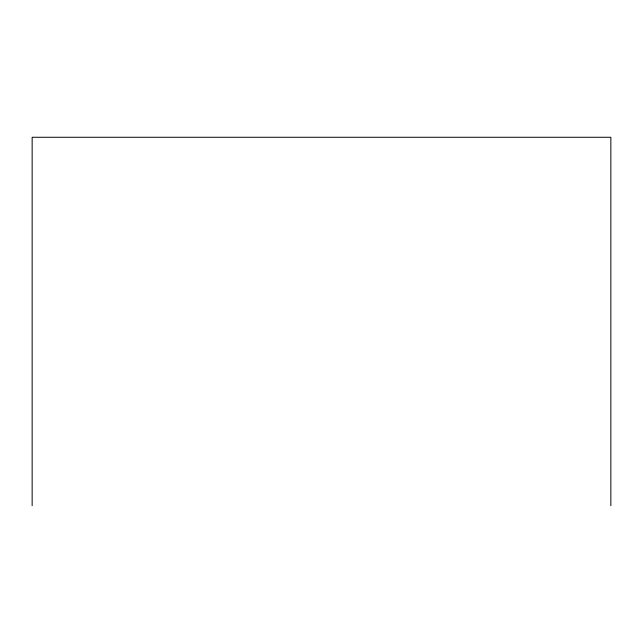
<?xml version="1.0" encoding="UTF-8"?>
<svg xmlns="http://www.w3.org/2000/svg" width="643" height="643" viewBox="0 0 643 643"><rect width="100%" height="100%" fill="white"/><g stroke="black" fill="none" stroke-linecap="round" stroke-linejoin="round"><path stroke-width="0.96" d="M610.85 505.728L610.85 137.272L32.15 137.272L32.15 505.728"/></g></svg>
